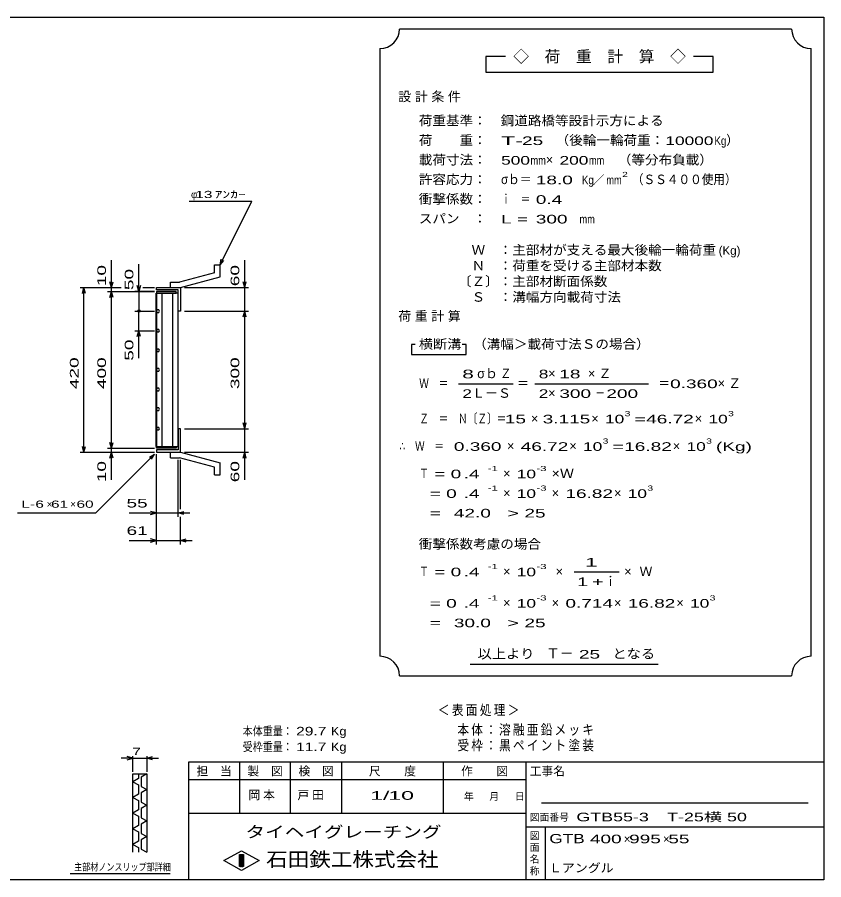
# Model space of a CAD drawing. Units: millimetres, scale not verified. Extents: x -1820 to 1731, y -1282 to 1054.
# Drawn here: x -326 to 1731, y -1146 to 1054 of the extents above; entities that cross this region are included whole.
import ezdxf
from ezdxf.enums import TextEntityAlignment as Align

# ---------------------------------------------------------------- set-up
doc = ezdxf.new("R2010")
doc.units = ezdxf.units.MM
doc.header["$LTSCALE"] = 10
for name, color, linetype, lineweight in [('0_2', 150, 'Continuous', 25), ('16', 3, 'Continuous', 25), ('19', 6, 'Continuous', 25), ('22', 4, 'Continuous', 25), ('24', 2, 'Continuous', 25), ('32', 4, 'Continuous', 25)]:
    doc.layers.add(name, color=color, linetype=linetype, lineweight=lineweight)
doc.styles.add('ベクトル', font='')
doc.styles.get('ベクトル').set_extended_font_data('ベクトル')

msp = doc.modelspace()

# ---------------------------------------------------------------- linework, layer by layer
at = {"layer": '0_2'}
for p, q in [((-1729, 1053.5), (1731, 1053.5)), ((1731, 1053.5), (1731, -1146.5)), ((1731, -846.5), (111, -846.5)), ((111, -846.5), (111, -1146.5)), ((241, -846.5), (241, -976.5)), ((371, -976.5), (371, -846.5)), ((501, -846.5), (501, -976.5)), ((761, -976.5), (761, -846.5)), ((971, -846.5), (971, -1146.5)), ((971, -891.5), (111, -891.5)), ((1691, -951.5), (1011, -951.5)), ((111, -976.5), (971, -976.5)), ((971, -1011.5), (1731, -1011.5)), ((1021, -1146.5), (1021, -1011.5)), ((201, -1097.5), (246, -1072.5)), ((246, -1072.5), (291, -1097.5)), ((246, -1122.5), (201, -1097.5)), ((241, -1082.5), (251, -1082.5)), ((241, -1112.5), (241, -1082.5)), ((241, -1082.5), (243, -1082.5)), ((243, -1082.5), (243, -1112.5)), ((245, -1112.5), (245, -1082.5)), ((245, -1082.5), (247, -1082.5)), ((291, -1097.5), (246, -1122.5)), ((247, -1082.5), (247, -1112.5)), ((249, -1112.5), (249, -1082.5)), ((249, -1082.5), (251, -1082.5)), ((251, -1082.5), (251, -1112.5)), ((251, -1082.5), (251, -1112.5)), ((251, -1112.5), (241, -1112.5)), ((243, -1112.5), (245, -1112.5)), ((247, -1112.5), (249, -1112.5)), ((1731, -1146.5), (-1729, -1146.5))]:
    msp.add_line(p, q, dxfattribs=at)
at = {"layer": '16'}
for p, q in [((79, 354), (29, 354)), ((29, 354), (29, 349.5)), ((79, 349.5), (79, 354)), ((28.3, -41.5), (28.3, 349.5)), ((28.3, 349.5), (29, 349.5)), ((29, 349.5), (79, 349.5)), ((29, 349.5), (29, -41.5)), ((84, 349.5), (29, 349.5)), ((42.5, 349.5), (42.5, -41.5)), ((70.5, -41.5), (70.5, 349.5)), ((84, -41.5), (84, 349.5)), ((30.85, 307.24), (29, 303.98)), ((29, 303.98), (30.9, 300.74)), ((34.6, 307.26), (30.85, 307.24)), ((30.9, 300.74), (34.65, 300.76)), ((36.5, 304), (34.6, 307.26)), ((34.65, 300.76), (36.5, 304.02)), ((30.85, 257.24), (29, 253.98)), ((29, 253.98), (30.9, 250.74)), ((34.6, 257.26), (30.85, 257.24)), ((30.9, 250.74), (34.65, 250.76)), ((36.5, 254), (34.6, 257.26)), ((34.65, 250.76), (36.5, 254.02)), ((30.85, 207.24), (29, 203.98)), ((29, 203.98), (30.9, 200.74)), ((34.6, 207.26), (30.85, 207.24)), ((30.9, 200.74), (34.65, 200.76)), ((36.5, 204), (34.6, 207.26)), ((34.65, 200.76), (36.5, 204.02)), ((30.85, 157.24), (29, 153.98)), ((34.6, 157.26), (30.85, 157.24)), ((36.5, 154), (34.6, 157.26)), ((34.65, 150.76), (36.5, 154.02)), ((29, 153.98), (30.9, 150.74)), ((30.9, 150.74), (34.65, 150.76)), ((30.85, 107.24), (29, 103.98)), ((29, 103.98), (30.9, 100.74)), ((34.6, 107.26), (30.85, 107.24)), ((30.9, 100.74), (34.65, 100.76)), ((36.5, 104), (34.6, 107.26)), ((34.65, 100.76), (36.5, 104.02)), ((30.85, 57.24), (29, 53.98)), ((29, 53.98), (30.9, 50.74)), ((34.6, 57.26), (30.85, 57.24)), ((30.9, 50.74), (34.65, 50.76)), ((36.5, 54), (34.6, 57.26)), ((34.65, 50.76), (36.5, 54.02)), ((30.85, 7.24), (29, 3.98)), ((29, 3.98), (30.9, 0.74)), ((34.6, 7.26), (30.85, 7.24)), ((30.9, 0.74), (34.65, 0.76)), ((36.5, 4), (34.6, 7.26)), ((34.65, 0.76), (36.5, 4.02)), ((29, -41.5), (28.3, -41.5)), ((29, -41.5), (79, -41.5)), ((29, -46), (29, -41.5)), ((29, -41.5), (84, -41.5)), ((79, -41.5), (79, -46)), ((79, -46), (29, -46))]:
    msp.add_line(p, q, dxfattribs=at)
at = {"layer": '19'}
for p, q in [((177, 422), (191, 422)), ((177, 402), (177, 422)), ((191, 391), (191, 422)), ((177, 402), (88, 378)), ((65, 378), (88, 378)), ((65, 364), (65, 378)), ((90, 364), (191, 391)), ((29, 358), (29, 364)), ((29, 364), (89, 364)), ((84, 358), (29, 358)), ((65, 364), (90, 364)), ((84, 304), (84, 358)), ((89, 364), (90, 363)), ((90, 363), (90, 304)), ((90, 304), (84, 304)), ((90, 4), (84, 4)), ((84, 4), (84, -50)), ((90, -55), (90, 4)), ((29, -50), (29, -56)), ((84, -50), (29, -50)), ((29, -56), (89, -56)), ((65, -56), (90, -56)), ((65, -70), (65, -56)), ((89, -56), (90, -55)), ((90, -56), (191, -83)), ((65, -70), (88, -70)), ((177, -94), (88, -70)), ((191, -114), (191, -83)), ((177, -114), (177, -94)), ((177, -114), (191, -114))]:
    msp.add_line(p, q, dxfattribs=at)
at = {"layer": '22'}
for p, q in [((112, 584), (272, 584)), ((191, 422), (272, 584)), ((-86, 364), (-86, 434)), ((-16, 354), (-16, 424)), ((191, 422), (194, 436.6)), ((191, 422), (201, 433)), ((254, 364), (254, 434)), ((-86, 364), (-90, 379)), ((-86, 364), (-82, 379)), ((254, 364), (250, 379)), ((254, 364), (258, 379)), ((-166, 364), (-61, 364)), ((-160, 349), (-156, 364)), ((-152, 349), (-156, 364)), ((-156, -56), (-156, 364)), ((-96, 364), (-61, 364)), ((-96, 354), (24, 354)), ((-90, 339), (-86, 354)), ((-86, 354), (-86, 364)), ((-82, 339), (-86, 354)), ((-86, -46), (-86, 354)), ((24, 354), (-26, 354)), ((-16, 354), (-20, 369)), ((-12, 369), (-16, 354)), ((-16, 354), (-16, 304)), ((-6, 364), (24, 364)), ((-6, 364), (24, 364)), ((100, 364), (264, 364)), ((254, 304), (254, 364)), ((-26, 304), (24, 304)), ((-16, 254), (-16, 304)), ((100, 304), (264, 304)), ((250, 289), (254, 304)), ((258, 289), (254, 304)), ((254, 4), (254, 304)), ((-26, 254), (24, 254)), ((-20, 239), (-16, 254)), ((-12, 239), (-16, 254)), ((-16, 184), (-16, 254)), ((100, 4), (264, 4)), ((254, 4), (250, 19)), ((254, 4), (258, 19)), ((254, -56), (254, 4)), ((-156, -56), (-160, -41)), ((-156, -56), (-152, -41)), ((-86, -46), (-90, -31)), ((-86, -46), (-82, -31)), ((-166, -56), (24, -56)), ((-126, -211), (24, -61)), ((-96, -46), (24, -46)), ((-96, -56), (24, -56)), ((-90, -71), (-86, -56)), ((-86, -56), (-86, -46)), ((-82, -71), (-86, -56)), ((-86, -126), (-86, -56)), ((11, -69), (24, -61)), ((16, -74), (24, -61)), ((29, -221), (29, -61)), ((29, -291), (29, -61)), ((100, -56), (264, -56)), ((250, -71), (254, -56)), ((258, -71), (254, -56)), ((254, -126), (254, -56)), ((84, -221), (84, -75)), ((90, -201), (90, -75)), ((-326, -211), (-126, -211)), ((-41, -211), (29, -211)), ((29, -211), (14, -207)), ((14, -215), (29, -211)), ((29, -211), (84, -211)), ((84, -211), (99, -207)), ((99, -215), (84, -211)), ((84, -211), (114, -211)), ((90, -291), (90, -221)), ((-41, -281), (29, -281)), ((29, -281), (14, -277)), ((14, -285), (29, -281)), ((29, -281), (90, -281)), ((90, -281), (105, -277)), ((105, -285), (90, -281)), ((90, -281), (120, -281))]:
    msp.add_line(p, q, dxfattribs=at)
msp.add_circle((-16, 304), 3, dxfattribs=at)
at = {"layer": '24', "color": 4}
for p, q in [((1649, 1023.5), (649, 1023.5)), ((599, 973.5), (599, -576.5)), ((1699, -576.5), (1699, 973.5)), ((919, 953.5), (869, 953.5)), ((869, 953.5), (869, 913.5)), ((1449, 953.5), (1399, 953.5)), ((1449, 913.5), (1449, 953.5)), ((869, 913.5), (1449, 913.5)), ((689, 218.5), (679, 218.5)), ((679, 218.5), (679, 193.5)), ((819, 218.5), (809, 218.5)), ((819, 193.5), (819, 218.5)), ((679, 193.5), (819, 193.5)), ((799, 118.5), (939, 118.5)), ((994, 118.5), (1284, 118.5)), ((1094, -361.5), (1209, -361.5)), ((829, -596.5), (1309, -596.5)), ((649, -626.5), (1649, -626.5))]:
    msp.add_line(p, q, dxfattribs=at)
for centre, start, end in [((599, 1023.5), 270, 0), ((1699, 1023.5), 180, 270), ((599, -626.5), 0, 90), ((1699, -626.5), 90, 180)]:
    msp.add_arc(centre, 50, start, end, dxfattribs=at)
at = {"layer": '32'}
for p, q in [((-31, -836.5), (-46, -832.5)), ((-31, -871.5), (-31, -831.5)), ((4, -831.5), (4, -871.5)), ((4, -836.5), (19, -832.5)), ((-31, -836.5), (-61, -836.5)), ((-46, -840.5), (-31, -836.5)), ((-31, -836.5), (4, -836.5)), ((19, -840.5), (4, -836.5)), ((4, -836.5), (34, -836.5)), ((-31, -876.5), (4, -876.5)), ((-31, -1076.5), (-31, -876.5)), ((-17, -876.5), (-17, -888.5)), ((4, -876.5), (-10, -884.5)), ((4, -876.5), (4, -1076.5)), ((-17, -888.5), (-31, -896.5)), ((-31, -896.5), (-17, -904.5)), ((-10, -884.5), (-10, -908.5)), ((-17, -904.5), (-17, -928.5)), ((-10, -908.5), (4, -916.5)), ((4, -916.5), (-10, -924.5)), ((-17, -928.5), (-31, -936.5)), ((-31, -936.5), (-17, -944.5)), ((-17, -944.5), (-17, -968.5)), ((-10, -924.5), (-10, -948.5)), ((-10, -948.5), (4, -956.5)), ((4, -956.5), (-10, -964.5)), ((-10, -964.5), (-10, -988.5)), ((-17, -968.5), (-31, -976.5)), ((-31, -976.5), (-17, -984.5)), ((-17, -984.5), (-17, -1008.5)), ((-10, -988.5), (4, -996.5)), ((-17, -1008.5), (-31, -1016.5)), ((4, -996.5), (-10, -1004.5)), ((-10, -1004.5), (-10, -1028.5)), ((-31, -1016.5), (-17, -1024.5)), ((-17, -1024.5), (-17, -1048.5)), ((-10, -1028.5), (4, -1036.5)), ((-17, -1048.5), (-31, -1056.5)), ((4, -1036.5), (-10, -1044.5)), ((-10, -1044.5), (-10, -1068.5)), ((-31, -1056.5), (-17, -1064.5)), ((-17, -1064.5), (-17, -1076.5)), ((-10, -1068.5), (4, -1076.5)), ((64, -1131.5), (-191, -1131.5))]:
    msp.add_line(p, q, dxfattribs=at)

# ---------------------------------------------------------------- texts
at = {"layer": '0_2', "style": 'ベクトル'}
for s, height, p in [('担\u3000当', 21.99, (131, -869.5)), ('製\u3000図', 21.99, (261, -869.5)), ('検\u3000図', 21.99, (391, -869.5)), ('尺\u3000\u3000度', 21.99, (571, -869.5)), ('作\u3000\u3000図', 21.99, (806, -869.5)), ('工事名', 21.99, (981, -869.5)), ('年', 18.33, (813, -934)), ('月', 18.33, (878, -934)), ('日', 18.33, (943, -934)), ('図面番号', 18.33, (981, -987)), ('図', 18.33, (981, -1034)), ('面', 18.33, (981, -1064)), ('名', 18.33, (981, -1094)), ('称', 18.33, (981, -1124))]:
    msp.add_text(s, height=height, dxfattribs=at).set_placement(p, align=Align.MIDDLE_LEFT)
at = {"layer": '0_2', "color": 222, "style": 'ベクトル'}
for s, height, width, p in [('タイヘイグレーチング', 29.33, 1.25, (256, -1024.5)), ('石田鉄工株式会社', 36.66, 1.1, (308.5, -1094.5))]:
    msp.add_text(s, height=height, dxfattribs=dict(at, width=width)).set_placement(p, align=Align.MIDDLE_LEFT)
at = {"layer": '22', "color": 2, "style": 'ベクトル'}
for s, height, p in [('φ', 18.33, (117, 601.5)), ('×', 18.33, (-251, -188.5)), ('×', 18.33, (-191, -188.5)), ('×', 21.99, (1221, -1042.5)), ('×', 21.99, (1321, -1042.5))]:
    msp.add_text(s, height=height, dxfattribs=at).set_placement(p, align=Align.MIDDLE_LEFT)
for s, height, width, p in [(' 13 ', 18.33, 1.6, (117, 601.5)), ('ｱﾝｶｰ', 18.33, 1.6, (177, 601.5)), (' 55 ', 21.99, 1.65, (-61, -186)), ('L-', 18.33, 1.6, (-316, -188.5)), (' 6 ', 18.33, 1.6, (-291, -188.5)), (' 61 ', 18.33, 1.6, (-251, -188.5)), (' 60 ', 18.33, 1.6, (-186, -188.5)), (' 61 ', 21.99, 1.65, (-61, -256)), ('本体重量：', 21.99, 0.85, (249, -767.5)), (' 29.7', 21.99, 1.35, (374, -767.5)), ('Kg', 21.99, 1.1, (474, -767.5)), ('受枠重量：', 21.99, 0.85, (249, -807.5)), (' 11.7', 21.99, 1.35, (374, -807.5)), ('Kg', 21.99, 1.1, (474, -807.5)), ('1/', 21.99, 2, (574, -931.5)), (' 10 ', 21.99, 2, (604, -931.5)), ('GTB55-3\u3000T-25横 50               ', 21.99, 1.55, (1100, -986.5)), ('GTB', 23.46, 1.4, (1031, -1041.5)), (' 400 ', 21.99, 1.65, (1121, -1042.5)), (' 995 ', 21.99, 1.65, (1221, -1042.5)), (' 55 ', 21.99, 1.65, (1321, -1042.5)), ('Ｌアングル', 21.99, 1.1, (1030, -1116.5))]:
    msp.add_text(s, height=height, dxfattribs=dict(at, width=width)).set_placement(p, align=Align.MIDDLE_LEFT)
at = {"layer": '22', "color": 2, "style": 'ベクトル', "width": 1.65}
for s, p in [(' 10 ', (-111, 354)), (' 60 ', (229, 354)), (' 50 ', (-41, 344)), (' 50 ', (-41, 164)), (' 420 ', (-181, 91.5)), (' 400 ', (-111, 91.5)), (' 300 ', (229, 91.5)), (' 10 ', (-111, -146)), (' 60 ', (229, -146))]:
    msp.add_text(s, height=21.99, rotation=90, dxfattribs=at).set_placement(p, align=Align.MIDDLE_LEFT)
at = {"layer": '22', "color": 2, "attachment_point": 4, "style": 'ベクトル'}
for s, insert, char_height in [('\\T1.2;\\W0.85;＜表面処理＞', (746.5, -715), 25.66), ('\\T1.19;\\W0.85;本体：溶融亜鉛メッキ', (796.5, -765), 25.66), ('\\T1.19;\\W0.85;受枠：黒ペイント塗装', (796.5, -805), 25.66), ('\\T1.25;岡本\u3000', (263.5, -931.5), 21.99), ('\\T1.25;戸田\u3000', (388.5, -931.5), 21.99)]:
    msp.add_mtext(s, dxfattribs=dict(at, insert=insert, char_height=char_height))
at = {"layer": '24', "style": 'ベクトル'}
for s, height, p in [('◇\u3000荷\u3000重\u3000計\u3000算\u3000◇', 29.33, (939, 953.5)), ('）', 24.19, (1482, 740)), ('×', 24.19, (1022, 690)), ('／', 21.99, (1141.5, 638.5)), ('(Kg)', 21.99, (1463, 458.5)), ('σｂ', 24.19, (847, 145)), ('×', 24.19, (1028, 145)), ('Ｌ－Ｓ', 24.19, (834, 95)), ('×', 24.19, (1028, 95)), ('×', 24.19, (984, 30)), ('×', 24.19, (1138, 30)), ('×', 24.19, (1402, 30)), ('×', 24.19, (923, -40)), ('×', 24.19, (1082, -40)), ('×', 24.19, (1346, -40)), ('×', 24.19, (913, -110)), ('×', 24.19, (913, -160)), ('×', 24.19, (1037, -160)), ('×', 24.19, (1196, -160)), ('Ｗ', 24.19, (1261, -360)), ('×', 24.19, (913, -360)), ('×', 24.19, (1047, -360)), ('ｉ', 24.19, (1170.5, -385)), ('×', 24.19, (1222, -360)), ('×', 24.19, (913, -440)), ('×', 24.19, (1037, -440)), ('×', 24.19, (1196, -440)), ('×', 24.19, (1355, -440)), ('Ｔ－', 25.66, (1023, -569))]:
    msp.add_text(s, height=height, dxfattribs=at).set_placement(p, align=Align.MIDDLE_LEFT)
for s, height, width, p in [('荷重基準：\u3000', 24.19, 1.05, (698, 790)), ('鋼道路橋等設計示方による', 24.19, 1.05, (907, 790)), ('荷\u3000\u3000重：\u3000', 24.19, 1.05, (698, 740)), ('T-', 21.99, 2, (908, 738.5)), (' 25 ', 21.99, 1.65, (948, 738.5)), ('（後輪一輪荷重：', 24.19, 1.05, (1047, 740)), ('10000', 21.99, 1.5, (1327, 738.5)), ('Kg', 21.99, 0.85, (1452, 738.5)), ('載荷寸法：\u3000', 24.19, 1.05, (698, 690)), ('\u3000（等分布負載）', 24.19, 1.05, (1171, 690)), ('500', 21.99, 1.5, (908, 688.5)), ('mm', 21.99, 0.8, (983, 688.5)), ('200', 21.99, 1.5, (1057, 688.5)), ('mm', 21.99, 0.8, (1132, 688.5)), ('許容応力：\u3000', 24.19, 1.05, (698, 640)), ('σｂ＝', 24.19, 0.9, (908, 640)), (' 18.0', 21.99, 1.65, (983, 638.5)), ('Kg', 21.99, 0.85, (1114, 638.5)), ('mm', 21.99, 0.8, (1176.5, 638.5)), ('2', 13.2, 1.5, (1216.5, 652.5)), ('（ＳＳ４００使用）', 24.19, 0.9, (1241.5, 640)), ('衝撃係数：\u3000', 24.19, 1.05, (698, 590)), ('ｉ\u3000＝', 24.19, 0.75, (908, 590)), (' 0.4', 21.99, 1.65, (983, 588.5)), ('スパン\u3000：\u3000', 24.19, 1.05, (698, 540)), ('L =', 21.99, 1.65, (908, 538.5)), (' 300 ', 21.99, 1.65, (983, 538.5)), ('mm', 21.99, 0.8, (1108, 538.5)), ('\u3000Ｗ\u3000：主部材が支える最大後輪一輪荷重', 24.19, 1.05, (798, 460)), ('\u3000Ｎ\u3000：荷重を受ける主部材本数', 24.19, 1.05, (798, 420)), ('〔Ｚ〕：主部材断面係数', 24.19, 1.05, (798, 380)), ('\u3000Ｓ\u3000：溝幅方向載荷寸法', 24.19, 1.05, (798, 340)), ('横断溝', 24.19, 1.1, (698, 220)), ('\u3000（溝幅＞載荷寸法Ｓの場合）', 24.19, 1.05, (802, 220)), ('8', 21.99, 1.8, (809, 143.5)), ('Ｚ', 24.19, 0.9, (905, 145)), ('8', 21.99, 1.5, (1004, 143.5)), (' 18 ', 21.99, 1.65, (1043, 143.5)), ('Ｗ\u3000＝', 24.19, 0.75, (699, 120)), ('＝', 24.19, 0.9, (949, 120)), ('＝', 24.19, 0.9, (1309, 120)), ('0.360', 21.99, 1.65, (1339, 118.5)), ('2', 21.99, 1.5, (809, 93.5)), ('2', 21.99, 1.5, (1004, 93.5)), (' 300 ', 21.99, 1.65, (1043, 93.5)), ('－', 24.19, 0.75, (1148, 95)), (' 200 ', 21.99, 1.65, (1163, 93.5)), ('Ｚ\u3000＝\u3000Ｎ〔Ｚ〕＝', 24.19, 0.75, (699, 30)), ('3', 13.2, 1.5, (1223, 42.5)), ('3', 13.2, 1.5, (1487, 42.5)), (' 15 ', 21.99, 1.65, (904, 28.5)), ('3.115', 21.99, 1.65, (1014, 28.5)), ('10', 21.99, 1.5, (1173, 28.5)), ('=', 21.99, 1.7, (1248, 28.5)), ('46.72', 21.99, 1.65, (1278, 28.5)), ('10', 21.99, 1.5, (1437, 28.5)), ('3', 13.2, 1.5, (1167, -27.5)), ('3', 13.2, 1.5, (1431, -27.5)), ('∴\u3000Ｗ\u3000＝', 24.19, 0.75, (649, -40)), (' 0.360', 21.99, 1.65, (774, -41.5)), ('46.72', 21.99, 1.65, (958, -41.5)), ('10', 21.99, 1.5, (1117, -41.5)), ('=', 21.99, 1.7, (1192, -41.5)), ('16.82', 21.99, 1.65, (1222, -41.5)), ('10', 21.99, 1.5, (1381, -41.5)), ('(Kg)', 21.99, 1.65, (1456, -41.5)), ('Ｔ', 24.19, 0.75, (699, -110)), (' = 0', 21.99, 1.65, (724, -111.5)), (' .4 ', 21.99, 1.65, (799, -111.5)), ('-1', 13.2, 1.65, (874, -97.5)), ('10', 21.99, 1.5, (948, -111.5)), ('-3', 13.2, 1.65, (998, -97.5)), ('×Ｗ', 24.19, 1.1, (1037, -110)), ('  = 0', 21.99, 1.65, (699, -161.5)), (' .4 ', 21.99, 1.65, (799, -161.5)), ('-1', 13.2, 1.65, (874, -147.5)), ('10', 21.99, 1.5, (948, -161.5)), ('-3', 13.2, 1.65, (998, -147.5)), ('16.82', 21.99, 1.65, (1072, -161.5)), ('10', 21.99, 1.5, (1231, -161.5)), ('3', 13.2, 1.5, (1281, -147.5)), ('  =', 21.99, 1.65, (699, -211.5)), (' 42.0', 21.99, 1.65, (774, -211.5)), ('>', 21.99, 1.7, (924, -211.5)), (' 25 ', 21.99, 1.65, (954, -211.5)), ('衝撃係数考慮の場合', 24.19, 1.05, (698, -290)), ('Ｔ', 24.19, 0.75, (699, -360)), (' = 0', 21.99, 1.65, (724, -361.5)), (' .4 ', 21.99, 1.65, (799, -361.5)), ('-1', 13.2, 1.65, (874, -347.5)), ('10', 21.99, 1.5, (948, -361.5)), ('-3', 13.2, 1.65, (998, -347.5)), ('  = 0', 21.99, 1.65, (699, -441.5)), (' .4 ', 21.99, 1.65, (799, -441.5)), ('-1', 13.2, 1.65, (874, -427.5)), ('10', 21.99, 1.5, (948, -441.5)), ('-3', 13.2, 1.65, (998, -427.5)), ('0.714', 21.99, 1.65, (1072, -441.5)), ('16.82', 21.99, 1.65, (1231, -441.5)), ('10', 21.99, 1.5, (1390, -441.5)), ('3', 13.2, 1.5, (1440, -427.5)), (' 30.0', 21.99, 1.65, (774, -491.5)), ('>', 21.99, 1.7, (924, -491.5)), (' 25 ', 21.99, 1.65, (954, -491.5)), ('  =', 21.99, 1.65, (699, -491.5)), ('以上より\u3000', 24.19, 1.1, (848, -570)), (' 25 ', 21.99, 1.65, (1093, -571.5)), ('となる', 24.19, 1.1, (1192, -570))]:
    msp.add_text(s, height=height, dxfattribs=dict(at, width=width)).set_placement(p, align=Align.MIDDLE_LEFT)
at = {"layer": '24', "attachment_point": 4, "style": 'ベクトル'}
for s, insert, char_height in [('\\T1.28;設計条件', (645.5, 850), 24.19), ('\\T1.28;荷重計算', (645.5, 290), 24.19), ('\\T1.42;×Ｚ', (1129.5, 145), 24.19), ('\\T1.42;×Ｚ', (1460.5, 120), 24.19), ('\\T1.25;\\W2;\\~1\\~', (1101.5, -336.5), 21.99), ('\\T1.33;\\W1.75;1+', (1101.5, -386.5), 21.99)]:
    msp.add_mtext(s, dxfattribs=dict(at, insert=insert, char_height=char_height))
at = {"layer": '32', "color": 2, "style": 'ベクトル'}
for s, width, p in [(' 7 ', 1.6, (-43.5, -819)), ('主部材ノンスリップ部詳細', 0.8, (-181, -1114))]:
    msp.add_text(s, height=18.33, dxfattribs=dict(at, width=width)).set_placement(p, align=Align.MIDDLE_LEFT)

doc.saveas('drawing.dxf')
